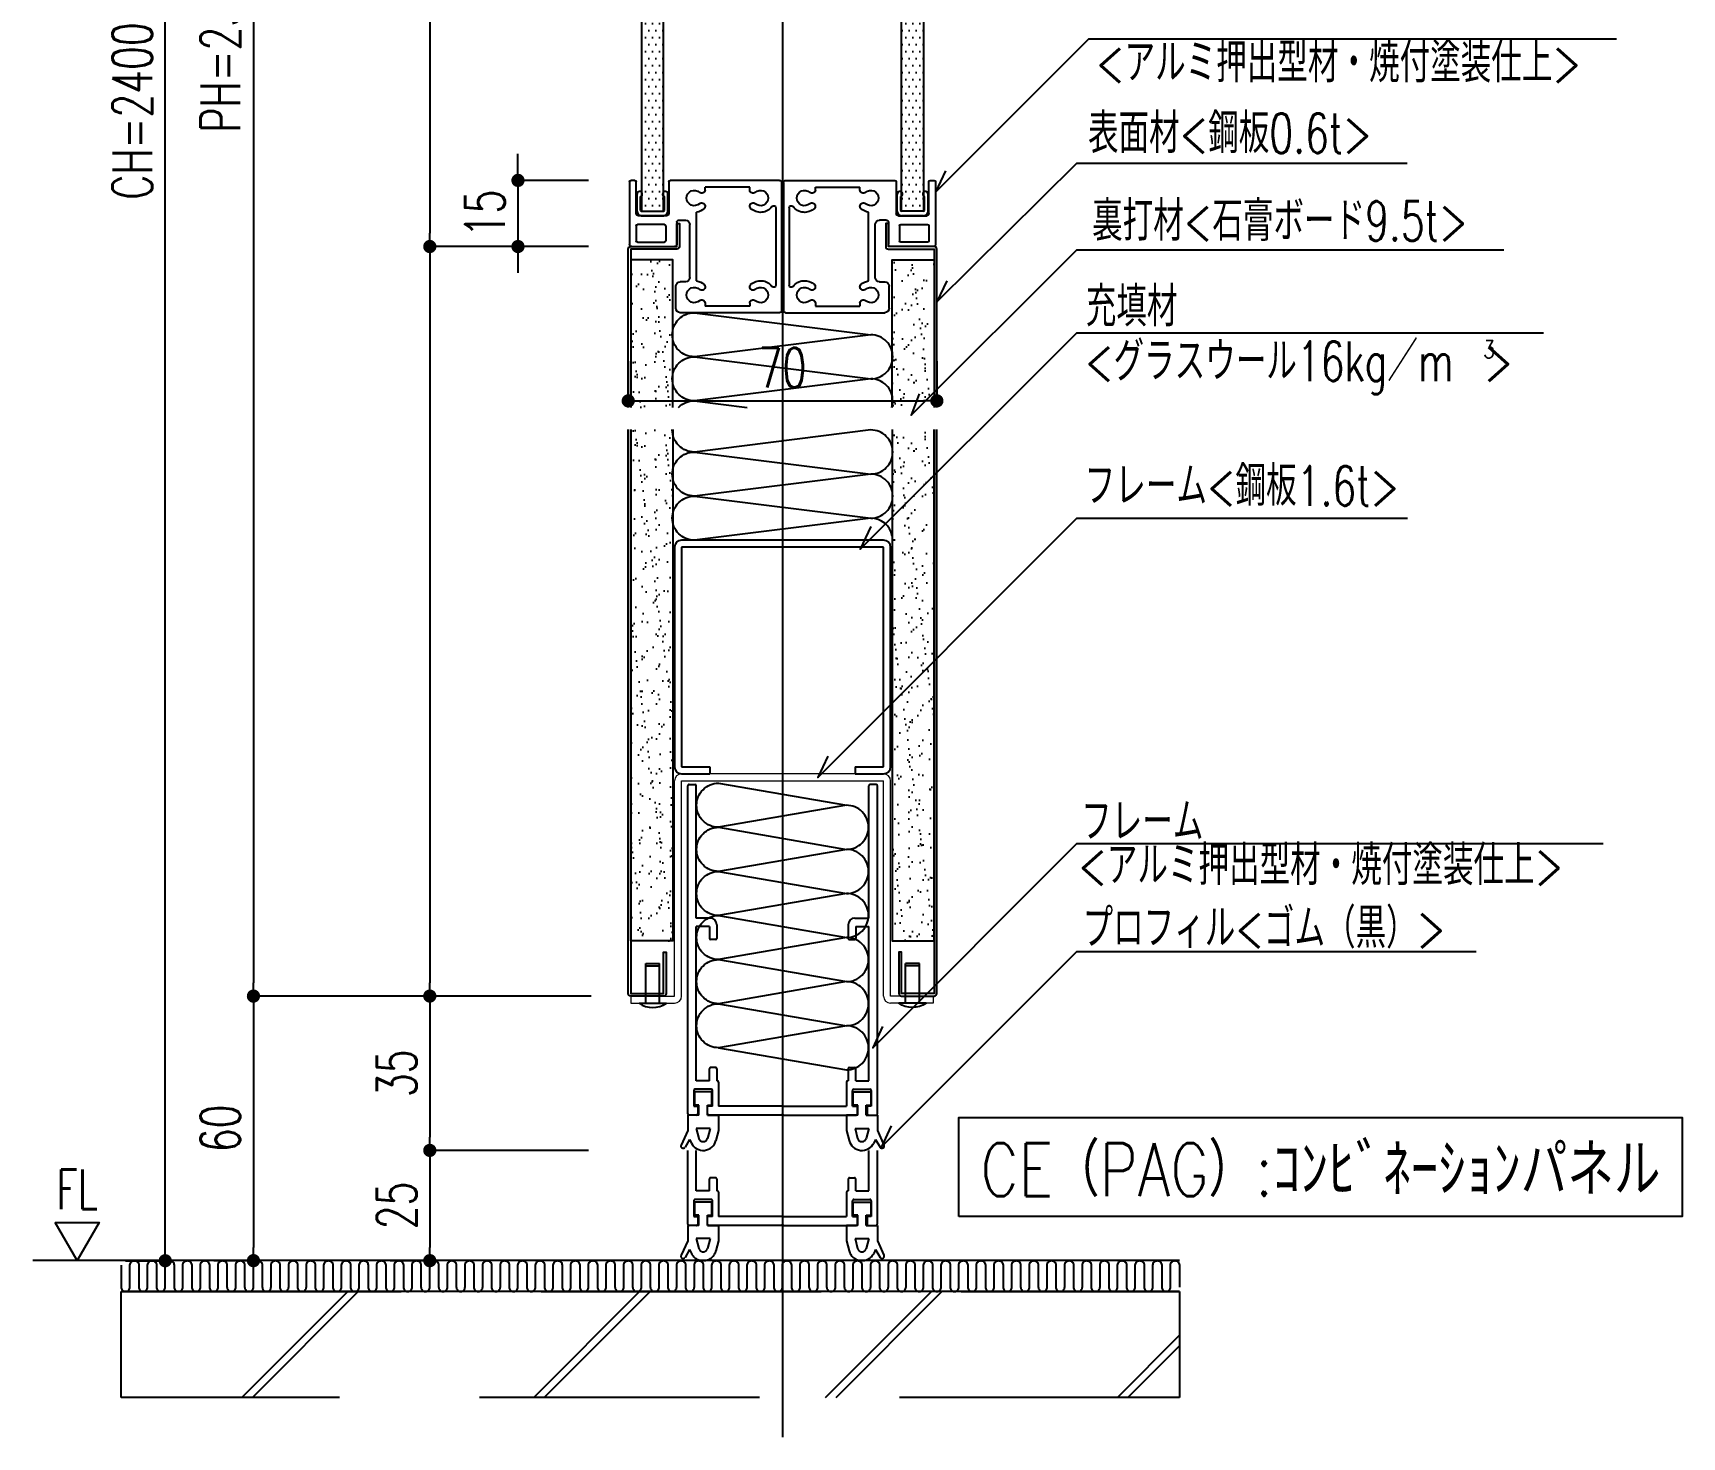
# Model space of a CAD drawing. Extents: x 21 to 47673, y 9 to 26406.
# Drawn here: x 16051.9 to 16425.9, y 17395.7 to 17714.1 of the extents above; entities that cross this region are included whole.
import ezdxf
from ezdxf.enums import TextEntityAlignment as Align

# ---------------------------------------------------------------- set-up
doc = ezdxf.new("R2010")
doc.units = 0
doc.header["$LTSCALE"] = 10
doc.header["$PDMODE"] = 35
doc.header["$PDSIZE"] = 5
doc.linetypes.add('HIDDEN', pattern=[9.525, 6.35, -3.175])
for name, color, linetype in [('_別途', 6, 'Continuous'), ('_基準', 1, 'Continuous'), ('_文字', 3, 'Continuous'), ('_製品', 4, 'Continuous'), ('_製品寸法', 9, 'Continuous'), ('_製品点線', 6, 'Continuous')]:
    doc.layers.add(name, color=color, linetype=linetype)
doc.styles.add('OKAMURA', font='simplex8.shx', dxfattribs={"width": 0.7, "bigfont": 'BIGFONT.shx'})
doc.dimstyles.new('OKAMURA-003', dxfattribs={"dimscale": 3, "dimtxt": 3, "dimasz": 1, "dimexe": 0, "dimexo": 3, "dimgap": 1, "dimtad": 1, "dimdec": 3, "dimdsep": 46, "dimtxsty": 'OKAMURA', "dimblk1": 'DOT', "dimblk2": 'DOT', "dimsah": 1, "dimcen": 0, "dimclrd": 9, "dimclre": 9, "dimclrt": 3, "dimadec": 0, "dimazin": 0, "dimtfac": 1, "dimtdec": 3, "dimtix": 1, "dimtmove": 2, "dimatfit": 3, "dimldrblk": 'NONE', "dimfxl": 0, "dimtolj": 1, "dimarcsym": 0})
pattern_1 = [(127.5, (-4866.6654, -2927.263), (-4.8941324, -0.160003), [0, -3.8608, 0, -4.318, 0, -4.1275]), (97.5, (-4866.6654, -2927.263), (-7.168251, 4.495233), [0, -2.0828, 0, -3.4798, 0, -1.3335]), (57.5, (-4866.6654, -2930.387), (-0.014372, 7.9099237), [0, -1.27, 0, -4.572, 0, -5.969]), (47.5, (-4866.6654, -2930.387), (-2.229293, 7.6355645), [0, -0.635, 0, -2.9972, 0, -3.429])]
pattern_2 = [(127.5, (-4866.6654, -2911.763), (-4.8941324, -0.160003), [0, -3.8608, 0, -4.318, 0, -4.1275]), (97.5, (-4866.6654, -2911.763), (-7.168251, 4.495233), [0, -2.0828, 0, -3.4798, 0, -1.3335]), (57.5, (-4866.6654, -2914.887), (-0.014372, 7.9099237), [0, -1.27, 0, -4.572, 0, -5.969]), (47.5, (-4866.6654, -2914.887), (-2.229293, 7.6355645), [0, -0.635, 0, -2.9972, 0, -3.429])]

# ---------------------------------------------------------------- blocks, each defined once
blk = doc.blocks.new('_DOT')
at = {"color": 0, "linetype": 'ByBlock'}
blk.add_line((-0.5, 0), (-1, 0), dxfattribs=at)
at = {"color": 0, "linetype": 'ByBlock', "const_width": 0.5}
blk.add_lwpolyline([(-0.25, 0, 1), (0.25, 0, 1)], format="xyb", close=True, dxfattribs=at)
blk = doc.blocks.new('*D1519')
at = {"layer": '_製品寸法', "color": 9, "lineweight": -2, "transparency": 16777216}
for p, q in [((-149, 550), (-140, 550)), ((-140, 2.98), (-140, 547)), ((-149, -0.02), (-140, -0.02))]:
    blk.add_line(p, q, dxfattribs=at)
at = {"layer": 'Defpoints', "color": 0, "transparency": 16777216}
for p in [(-140, 550), (-140, 550), (-140, -0.02)]:
    blk.add_point(p, dxfattribs=at)
at = {"layer": '_製品寸法', "color": 9, "lineweight": -2, "transparency": 16777216, "xscale": 3, "yscale": 3, "zscale": 3}
for p, rotation in [((-140, 550), 90), ((-140, -0.02), 270)]:
    blk.add_blockref('_DOT', p, dxfattribs=dict(at, rotation=rotation))
at = {"layer": '_製品寸法', "color": 3, "transparency": 16777216, "insert": (-147.5, 274.99), "char_height": 9, "attachment_point": 5, "rotation": 90, "style": 'OKAMURA'}
blk.add_mtext('\\A1;CH=2400～3500', dxfattribs=at)
blk = doc.blocks.new('_None')
blk = doc.blocks.new('*D1521')
at = {"layer": '_製品寸法', "color": 9, "lineweight": -2, "transparency": 16777216}
for p, q in [((-43.4, 520), (-120, 520)), ((-120, 517), (-120, 63)), ((-43.4, 60), (-120, 60))]:
    blk.add_line(p, q, dxfattribs=at)
at = {"layer": 'Defpoints', "color": 0, "transparency": 16777216}
for p in [(-34.4, 520), (-120, 60), (-34.4, 60)]:
    blk.add_point(p, dxfattribs=at)
at = {"layer": '_製品寸法', "color": 9, "lineweight": -2, "transparency": 16777216, "xscale": 3, "yscale": 3, "zscale": 3}
for p, rotation in [((-120, 520), 90), ((-120, 60), 270)]:
    blk.add_blockref('_DOT', p, dxfattribs=dict(at, rotation=rotation))
at = {"layer": '_製品寸法', "color": 3, "transparency": 16777216, "insert": (-127.5, 290), "char_height": 9, "attachment_point": 5, "rotation": 90, "style": 'OKAMURA'}
blk.add_mtext('\\A1;PH=2310~3410', dxfattribs=at)
blk = doc.blocks.new('*D1522')
at = {"layer": '_製品寸法', "color": 9, "lineweight": -2, "transparency": 16777216}
for p, q in [((-43.4, 60), (-120, 60)), ((-120, 57), (-120, 3)), ((-129, 0), (-120, 0))]:
    blk.add_line(p, q, dxfattribs=at)
at = {"layer": 'Defpoints', "color": 0, "transparency": 16777216}
for p in [(-34.4, 60), (-120, 0), (-120, 0)]:
    blk.add_point(p, dxfattribs=at)
at = {"layer": '_製品寸法', "color": 9, "lineweight": -2, "transparency": 16777216, "xscale": 3, "yscale": 3, "zscale": 3}
for p, rotation in [((-120, 60), 90), ((-120, 0), 270)]:
    blk.add_blockref('_DOT', p, dxfattribs=dict(at, rotation=rotation))
at = {"layer": '_製品寸法', "color": 3, "transparency": 16777216, "insert": (-127.5, 30), "char_height": 9, "attachment_point": 5, "rotation": 90, "style": 'OKAMURA'}
blk.add_mtext('\\A1;60', dxfattribs=at)
blk = doc.blocks.new('*D1523')
at = {"layer": '_製品寸法', "color": 9, "lineweight": -2, "transparency": 16777216}
for p, q in [((-43.4, 60), (-80, 60)), ((-80, 57), (-80, 28)), ((-44, 25), (-80, 25))]:
    blk.add_line(p, q, dxfattribs=at)
at = {"layer": 'Defpoints', "color": 0, "transparency": 16777216}
for p in [(-34.4, 60), (-80, 25), (-35, 25)]:
    blk.add_point(p, dxfattribs=at)
at = {"layer": '_製品寸法', "color": 9, "lineweight": -2, "transparency": 16777216, "xscale": 3, "yscale": 3, "zscale": 3}
for p, rotation in [((-80, 60), 90), ((-80, 25), 270)]:
    blk.add_blockref('_DOT', p, dxfattribs=dict(at, rotation=rotation))
at = {"layer": '_製品寸法', "color": 3, "transparency": 16777216, "insert": (-87.5, 42.5), "char_height": 9, "attachment_point": 5, "rotation": 90, "style": 'OKAMURA'}
blk.add_mtext('\\A1;35', dxfattribs=at)
blk = doc.blocks.new('*D1524')
at = {"layer": '_製品寸法', "color": 9, "lineweight": -2, "transparency": 16777216}
for p, q in [((-44, 25), (-80, 25)), ((-80, 22), (-80, 3)), ((-89, 0), (-80, 0))]:
    blk.add_line(p, q, dxfattribs=at)
at = {"layer": 'Defpoints', "color": 0, "transparency": 16777216}
for p in [(-35, 25), (-80, 0), (-80, 0)]:
    blk.add_point(p, dxfattribs=at)
at = {"layer": '_製品寸法', "color": 9, "lineweight": -2, "transparency": 16777216, "xscale": 3, "yscale": 3, "zscale": 3}
for p, rotation in [((-80, 25), 90), ((-80, 0), 270)]:
    blk.add_blockref('_DOT', p, dxfattribs=dict(at, rotation=rotation))
at = {"layer": '_製品寸法', "color": 3, "transparency": 16777216, "insert": (-87.5, 12.5), "char_height": 9, "attachment_point": 5, "rotation": 90, "style": 'OKAMURA'}
blk.add_mtext('\\A1;25', dxfattribs=at)
blk = doc.blocks.new('*D1525')
at = {"layer": '_製品寸法', "color": 9, "lineweight": -2, "transparency": 16777216}
for p, q in [((-44, 520), (-80, 520)), ((-80, 517), (-80, 233)), ((-44, 230), (-80, 230))]:
    blk.add_line(p, q, dxfattribs=at)
at = {"layer": 'Defpoints', "color": 0, "transparency": 16777216}
for p in [(-35, 520), (-80, 230), (-35, 230)]:
    blk.add_point(p, dxfattribs=at)
at = {"layer": '_製品寸法', "color": 9, "lineweight": -2, "transparency": 16777216, "xscale": 3, "yscale": 3, "zscale": 3}
for p, rotation in [((-80, 520), 90), ((-80, 230), 270)]:
    blk.add_blockref('_DOT', p, dxfattribs=dict(at, rotation=rotation))
blk = doc.blocks.new('*D1526')
at = {"layer": '_製品寸法', "color": 9, "lineweight": -2, "transparency": 16777216}
for p, q in [((-44, 230), (-80, 230)), ((-80, 227), (-80, 63)), ((-44, 60), (-80, 60))]:
    blk.add_line(p, q, dxfattribs=at)
at = {"layer": 'Defpoints', "color": 0, "transparency": 16777216}
for p in [(-35, 230), (-80, 60), (-35, 60)]:
    blk.add_point(p, dxfattribs=at)
at = {"layer": '_製品寸法', "color": 9, "lineweight": -2, "transparency": 16777216, "xscale": 3, "yscale": 3, "zscale": 3}
for p, rotation in [((-80, 230), 90), ((-80, 60), 270)]:
    blk.add_blockref('_DOT', p, dxfattribs=dict(at, rotation=rotation))
blk = doc.blocks.new('*D1528')
at = {"layer": '_製品寸法', "color": 9, "lineweight": -2, "transparency": 16777216}
for p, q in [((-35, 204), (-35, 195)), ((35, 204), (35, 195)), ((-32, 195), (32, 195))]:
    blk.add_line(p, q, dxfattribs=at)
at = {"layer": 'Defpoints', "color": 0, "transparency": 16777216}
for p in [(-35, 195), (35, 195), (35, 195)]:
    blk.add_point(p, dxfattribs=at)
at = {"layer": '_製品寸法', "color": 9, "lineweight": -2, "transparency": 16777216, "xscale": 3, "yscale": 3, "zscale": 3, "rotation": 180}
blk.add_blockref('_DOT', (-35, 195), dxfattribs=at)
at = {"layer": '_製品寸法', "color": 9, "lineweight": -2, "transparency": 16777216, "xscale": 3, "yscale": 3, "zscale": 3}
blk.add_blockref('_DOT', (35, 195), dxfattribs=at)
at = {"layer": '_製品寸法', "color": 3, "transparency": 16777216, "insert": (0, 202.5), "char_height": 9, "attachment_point": 5, "style": 'OKAMURA'}
blk.add_mtext('\\A1;70', dxfattribs=at)
blk = doc.blocks.new('*D1529')
at = {"layer": '_製品寸法', "color": 9, "lineweight": -2, "transparency": 16777216}
for p, q in [((-60, 248), (-60, 251)), ((-44, 245), (-60, 245)), ((-60, 245), (-60, 230)), ((-44, 230), (-60, 230)), ((-60, 227), (-60, 224))]:
    blk.add_line(p, q, dxfattribs=at)
at = {"layer": 'Defpoints', "color": 0, "transparency": 16777216}
for p in [(-35, 245), (-60, 230), (-35, 230)]:
    blk.add_point(p, dxfattribs=at)
at = {"layer": '_製品寸法', "color": 9, "lineweight": -2, "transparency": 16777216, "xscale": 3, "yscale": 3, "zscale": 3}
for p, rotation in [((-60, 245), 270), ((-60, 230), 90)]:
    blk.add_blockref('_DOT', p, dxfattribs=dict(at, rotation=rotation))
at = {"layer": '_製品寸法', "color": 3, "transparency": 16777216, "insert": (-67.5, 237.5), "char_height": 9, "attachment_point": 5, "rotation": 90, "style": 'OKAMURA'}
blk.add_mtext('\\A1;15', dxfattribs=at)
blk = doc.blocks.new('床仕上ｶｰﾍﾟｯﾄ')
at = {"linetype": 'ByBlock', "lineweight": -2}
h = blk.add_hatch(dxfattribs=at)
h.set_pattern_fill('JIS_LC_8', color=0, scale=6, style=0)
h.set_pattern_definition([(45, (-398.12, -548.723), (-33.0926, 33.0926), []), (45, (-395.72, -548.723), (-33.0926, 33.0926), [])])
h.paths.add_polyline_path([(-150, -7), (90, -7), (90, -31), (-150, -31)])
at = {"color": 0, "linetype": 'ByBlock', "lineweight": -2}
for p, q in [((90, 0), (-170, 0)), ((90, -7), (-150, -7))]:
    blk.add_line(p, q, dxfattribs=at)
blk.add_lwpolyline([(-150, -1), (-150, -6, 0.414214), (-149, -7, 0.414214), (-148, -6), (-148, -1, -0.414214), (-147, 0, -0.414214), (-146, -1), (-146, -6, 0.414214), (-145, -7, 0.414214), (-144, -6), (-144, -1, -0.414214), (-143, 0, -0.414214), (-142, -1), (-142, -6, 0.414214), (-141, -7, 0.414214), (-140, -6), (-140, -1, -0.414214), (-139, 0, -0.414214), (-138, -1), (-138, -6, 0.414214), (-137, -7, 0.414214), (-136, -6), (-136, -1, -0.414214), (-135, 0, -0.414214), (-134, -1), (-134, -6, 0.414214), (-133, -7, 0.414214), (-132, -6), (-132, -1, -0.414214), (-131, 0, -0.414214), (-130, -1), (-130, -6, 0.414214), (-129, -7, 0.414214), (-128, -6), (-128, -1, -0.414214), (-127, 0, -0.414214), (-126, -1), (-126, -6, 0.414214), (-125, -7, 0.414214), (-124, -6), (-124, -1, -0.414214), (-123, 0, -0.414214), (-122, -1), (-122, -6, 0.414214), (-121, -7, 0.414214), (-120, -6), (-120, -1, -0.414214), (-119, 0, -0.414214), (-118, -1), (-118, -6, 0.414214), (-117, -7, 0.414214), (-116, -6), (-116, -1, -0.414214), (-115, 0, -0.414214), (-114, -1), (-114, -6, 0.414214), (-113, -7, 0.414214), (-112, -6), (-112, -1, -0.414214), (-111, 0, -0.414214), (-110, -1), (-110, -6, 0.414214), (-109, -7, 0.414214), (-108, -6), (-108, -1, -0.414214), (-107, 0, -0.414214), (-106, -1), (-106, -6, 0.414214), (-105, -7, 0.414214), (-104, -6), (-104, -1, -0.414214), (-103, 0, -0.414214), (-102, -1), (-102, -6, 0.414214), (-101, -7, 0.414214), (-100, -6), (-100, -1, -0.414214), (-99, 0, -0.414214), (-98, -1), (-98, -6, 0.414214), (-97, -7, 0.414214), (-96, -6), (-96, -1, -0.414214), (-95, 0, -0.414214), (-94, -1), (-94, -6, 0.414214), (-93, -7, 0.414214), (-92, -6), (-92, -1, -0.414214), (-91, 0, -0.414214), (-90, -1), (-90, -6, 0.414214), (-89, -7, 0.414214), (-88, -6), (-88, -1, -0.414214), (-87, 0, -0.414214), (-86, -1), (-86, -6, 0.414214), (-85, -7, 0.414214), (-84, -6), (-84, -1, -0.414214), (-83, 0, -0.414214), (-82, -1), (-82, -6, 0.414214), (-81, -7, 0.414214), (-80, -6), (-80, -1, -0.414214), (-79, 0, -0.414214), (-78, -1), (-78, -6, 0.414214), (-77, -7, 0.414214), (-76, -6), (-76, -1, -0.414214), (-75, 0, -0.414214), (-74, -1), (-74, -6, 0.414214), (-73, -7, 0.414214), (-72, -6), (-72, -1, -0.414214), (-71, 0, -0.414214), (-70, -1), (-70, -6, 0.414214), (-69, -7, 0.414214), (-68, -6), (-68, -1, -0.414214), (-67, 0, -0.414214), (-66, -1), (-66, -6, 0.414214), (-65, -7, 0.414214), (-64, -6), (-64, -1, -0.414214), (-63, 0, -0.414214), (-62, -1), (-62, -6, 0.414214), (-61, -7, 0.414214), (-60, -6), (-60, -1, -0.414214), (-59, 0, -0.414214), (-58, -1), (-58, -6, 0.414214), (-57, -7, 0.414214), (-56, -6), (-56, -1, -0.414214), (-55, 0, -0.414214), (-54, -1), (-54, -6, 0.414214), (-53, -7, 0.414214), (-52, -6), (-52, -1, -0.414214), (-51, 0, -0.414214), (-50, -1), (-50, -6, 0.414214), (-49, -7, 0.414214), (-48, -6), (-48, -1, -0.414214), (-47, 0, -0.414214), (-46, -1), (-46, -6, 0.414214), (-45, -7, 0.414214), (-44, -6), (-44, -1, -0.414214), (-43, 0, -0.414214), (-42, -1), (-42, -6, 0.414214), (-41, -7, 0.414214), (-40, -6), (-40, -1, -0.414214), (-39, 0, -0.414214), (-38, -1), (-38, -6, 0.414214), (-37, -7, 0.414214), (-36, -6), (-36, -1, -0.414214), (-35, 0, -0.414214), (-34, -1), (-34, -6, 0.414214), (-33, -7, 0.414214), (-32, -6), (-32, -1, -0.414214), (-31, 0, -0.414214), (-30, -1), (-30, -6, 0.414214), (-29, -7, 0.414214), (-28, -6), (-28, -1, -0.414214), (-27, 0, -0.414214), (-26, -1), (-26, -6, 0.414214), (-25, -7, 0.414214), (-24, -6), (-24, -1, -0.414214), (-23, 0, -0.414214), (-22, -1), (-22, -6, 0.414214), (-21, -7, 0.414214), (-20, -6), (-20, -1, -0.414214), (-19, 0, -0.414214), (-18, -1), (-18, -6, 0.414214), (-17, -7, 0.414214), (-16, -6), (-16, -1, -0.414214), (-15, 0, -0.414214), (-14, -1), (-14, -6, 0.414214), (-13, -7, 0.414214), (-12, -6), (-12, -1, -0.414214), (-11, 0, -0.414214), (-10, -1), (-10, -6, 0.414214), (-9, -7, 0.414214), (-8, -6), (-8, -1, -0.414214), (-7, 0, -0.414214), (-6, -1), (-6, -6, 0.414214), (-5, -7, 0.414214), (-4, -6), (-4, -1, -0.414214), (-3, 0, -0.414214), (-2, -1), (-2, -6, 0.414214), (-1, -7, 0.414214), (0, -6), (0, -1, -0.414214), (1, 0, -0.414214), (2, -1), (2, -6, 0.414214), (3, -7, 0.414214), (4, -6), (4, -1, -0.414214), (5, 0, -0.414214), (6, -1), (6, -6, 0.414214), (7, -7, 0.414214), (8, -6), (8, -1, -0.414214), (9, 0, -0.414214), (10, -1), (10, -6, 0.414214), (11, -7, 0.414214), (12, -6), (12, -1, -0.414214), (13, 0, -0.414214), (14, -1), (14, -6, 0.414214), (15, -7, 0.414214), (16, -6), (16, -1, -0.414214), (17, 0, -0.414214), (18, -1), (18, -6, 0.414214), (19, -7, 0.414214), (20, -6), (20, -1, -0.414214), (21, 0, -0.414214), (22, -1), (22, -6, 0.414214), (23, -7, 0.414214), (24, -6), (24, -1, -0.414214), (25, 0, -0.414214), (26, -1), (26, -6, 0.414214), (27, -7, 0.414214), (28, -6), (28, -1, -0.414214), (29, 0, -0.414214), (30, -1), (30, -6, 0.414214), (31, -7, 0.414214), (32, -6), (32, -1, -0.414214), (33, 0, -0.414214), (34, -1), (34, -6, 0.414214), (35, -7, 0.414214), (36, -6), (36, -1, -0.414214), (37, 0, -0.414214), (38, -1), (38, -6, 0.414214), (39, -7, 0.414214), (40, -6), (40, -1, -0.414214), (41, 0, -0.414214), (42, -1), (42, -6, 0.414214), (43, -7, 0.414214), (44, -6), (44, -1, -0.414214), (45, 0, -0.414214), (46, -1), (46, -6, 0.414214), (47, -7, 0.414214), (48, -6), (48, -1, -0.414214), (49, 0, -0.414214), (50, -1), (50, -6, 0.414214), (51, -7, 0.414214), (52, -6), (52, -1, -0.414214), (53, 0, -0.414214), (54, -1), (54, -6, 0.414214), (55, -7, 0.414214), (56, -6), (56, -1, -0.414214), (57, 0, -0.414214), (58, -1), (58, -6, 0.414214), (59, -7, 0.414214), (60, -6), (60, -1, -0.414214), (61, 0, -0.414214), (62, -1), (62, -6, 0.414214), (63, -7, 0.414214), (64, -6), (64, -1, -0.414214), (65, 0, -0.414214), (66, -1), (66, -6, 0.414214), (67, -7, 0.414214), (68, -6), (68, -1, -0.414214), (69, 0, -0.414214), (70, -1), (70, -6, 0.414214), (71, -7, 0.414214), (72, -6), (72, -1, -0.414214), (73, 0, -0.414214), (74, -1), (74, -6, 0.414214), (75, -7, 0.414214), (76, -6), (76, -1, -0.414214), (77, 0, -0.414214), (78, -1), (78, -6, 0.414214), (79, -7, 0.414214), (80, -6), (80, -1, -0.414214), (81, 0, -0.414214), (82, -1), (82, -6, 0.414214), (83, -7, 0.414214), (84, -6), (84, -1, -0.414214), (85, 0, -0.414214), (86, -1), (86, -6, 0.414214), (87, -7, 0.414214), (88, -6), (88, -1, -0.414214), (89, 0, -0.414214), (90, -1), (90, -6)], format="xyb", dxfattribs=at)
at = {"layer": 'Defpoints', "color": 135, "linetype": 'HIDDEN'}
blk.add_lwpolyline([(-150, -7), (90, -7), (90, -31), (-150, -31)], close=True, dxfattribs=at)
blk = doc.blocks.new('A$C3B5038DA')
at = {"color": 0, "linetype": 'HIDDEN'}
for p, q in [((-21.5, 8.3), (-21.5, 25)), ((-19.6, 15.8), (-19.6, 25)), ((19.6, 15.8), (19.6, 25)), ((21.5, 8.3), (21.5, 25)), ((-15.2, 18.8), (-16.3, 18.8)), ((15.2, 18.8), (16.3, 18.8)), ((-16.6, 15.8), (-19.6, 15.8)), ((-16.6, 15.8), (-16.6, 18.5)), ((-14.9, 18.5), (-14.9, 15.8)), ((-14.8, 15.8), (-14.9, 15.8)), ((-14.5, 15.5), (-14.5, 10)), ((14.5, 15.5), (14.5, 10)), ((14.8, 15.8), (14.9, 15.8)), ((14.9, 18.5), (14.9, 15.8)), ((16.6, 15.8), (16.6, 18.5)), ((16.6, 15.8), (19.6, 15.8)), ((-20.1, 13.6), (-20.1, 10)), ((-16, 13.3), (-20, 13.3)), ((-20, 13.3), (-20, 10.3)), ((-16.2, 13.9), (-19.8, 13.9)), ((-16, 10.3), (-16, 13.3)), ((-15.9, 10), (-15.9, 13.6)), ((15.9, 10), (15.9, 13.6)), ((16, 13.3), (20, 13.3)), ((16, 10.3), (16, 13.3)), ((16.2, 13.9), (19.8, 13.9)), ((20, 13.3), (20, 10.3)), ((20.1, 13.6), (20.1, 10)), ((-21.5, 8), (-21.5, 4.5)), ((-18.95, 8), (-21.5, 8)), ((-19.5, 8), (-21.2, 8)), ((-20.1, 10), (-19.2, 10)), ((-18.95, 10.3), (-20, 10.3)), ((-19.2, 10), (-19.2, 8.3)), ((-18.95, 8), (-18.95, 10.3)), ((-17.05, 8), (-17.05, 10.3)), ((-17.05, 10.3), (-16, 10.3)), ((-17.05, 8), (-17.05, 10.3)), ((-17.05, 8), (-14.5, 8)), ((-17, 8.3), (-17, 10)), ((-15.9, 10), (-17, 10)), ((-0.3, 8), (-16.7, 8)), ((0, 10), (-14.5, 10)), ((-14.5, 8), (-14.5, 4.5)), ((-0.3, 8), (0, 8.3)), ((0, 10), (14.5, 10)), ((0.3, 8), (0, 8.3)), ((0.3, 8), (16.7, 8)), ((17.05, 8), (14.5, 8)), ((14.5, 8), (14.5, 4.5)), ((15.9, 10), (17, 10)), ((17.05, 10.3), (16, 10.3)), ((17, 8.3), (17, 10)), ((17.05, 8), (17.05, 10.3)), ((17.05, 8), (17.05, 10.3)), ((18.95, 10.3), (20, 10.3)), ((18.95, 8), (18.95, 10.3)), ((18.95, 8), (21.5, 8)), ((19.2, 10), (19.2, 8.3)), ((20.1, 10), (19.2, 10)), ((19.5, 8), (21.2, 8)), ((21.5, 8), (21.5, 4.5)), ((-21.5, 4.5), (-23.01, 1.21)), ((-16.44, 5), (-19.56, 5)), ((-19.56, 5), (-18.97, 2.74)), ((-16.44, 5), (-17.03, 2.74)), ((-14.5, 4.5), (-15.1, 2.23)), ((14.5, 4.5), (15.1, 2.23)), ((16.44, 5), (19.56, 5)), ((16.44, 5), (17.03, 2.74)), ((19.56, 5), (18.97, 2.74)), ((21.5, 4.5), (23.01, 1.21)), ((-21.11, 2.5), (-22.12, 0.75)), ((-21.11, 2.5), (-20.67, 1.63)), ((21.11, 2.5), (20.67, 1.63)), ((21.11, 2.5), (22.12, 0.75))]:
    blk.add_line(p, q, dxfattribs=at)
for centre, radius, start, end in [((-16.3, 18.5), 0.3, 89.9999, 179.9999), ((-15.2, 18.5), 0.3, 359.9999, 89.9999), ((15.2, 18.5), 0.3, 90, 180), ((16.3, 18.5), 0.3, 0, 90), ((-14.8, 15.5), 0.3, 359.9999, 89.9999), ((14.8, 15.5), 0.3, 90, 180), ((-19.8, 13.6), 0.3, 89.9999, 179.9999), ((-16.2, 13.6), 0.3, 359.9999, 89.9999), ((16.2, 13.6), 0.3, 90, 180), ((19.8, 13.6), 0.3, 0, 90), ((-21.2, 8.3), 0.3, 179.9999, 269.9999), ((-19.5, 8.3), 0.3, 269.9999, 359.9999), ((-16.7, 8.3), 0.3, 179.9999, 269.9999), ((16.7, 8.3), 0.3, 270, 0), ((19.5, 8.3), 0.3, 180, 270), ((21.2, 8.3), 0.3, 270, 0), ((-22.56, 1), 0.5, 155.3292, 329.9976), ((-18, 3), 3, 207.0918, 345.1823), ((-18, 3), 1, 195.065, 345.1823), ((18, 3), 3, 194.8176, 332.9081), ((18, 3), 1, 194.8176, 344.935), ((22.56, 1), 0.5, 210.0023, 24.6708)]:
    blk.add_arc(centre, radius, start, end, dxfattribs=at)
blk = doc.blocks.new('A$C096F286E')
at = {"layer": '_製品'}
for p, q in [((6.2, 9), (0, 9)), ((1.53, 9), (1.53, 0)), ((4.68, 9), (4.68, 0)), ((4.68, 0.5), (1.53, 0.5)), ((4.68, 0), (1.53, 0))]:
    blk.add_line(p, q, dxfattribs=at)
blk.add_arc((3.1, 4.7), 5.31, 54.2426, 125.7574, dxfattribs=at)
blk = doc.blocks.new('A$C06EE46BC')
at = {"layer": '_製品'}
for p, q in [((34, 30), (11.5, 30)), ((35.4, 30), (57.9, 30)), ((10.5, 29), (10.5, 24)), ((27.26, 28.5), (17.14, 28.5)), ((17.14, 27.84), (17.14, 28.5)), ((27.26, 27.84), (27.26, 28.5)), ((34.5, 0.5), (34.5, 29.5)), ((34.9, 0.5), (34.9, 29.5)), ((42.14, 28.5), (52.26, 28.5)), ((42.14, 27.84), (42.14, 28.5)), ((52.26, 27.84), (52.26, 28.5)), ((58.9, 29), (58.9, 24)), ((12.7, 23), (11.5, 23)), ((15.2, 22.79), (15.2, 7.21)), ((33.2, 6.25), (33.2, 23.75)), ((36.2, 6.25), (36.2, 23.75)), ((54.2, 22.79), (54.2, 7.21)), ((56.7, 23), (57.9, 23)), ((13.7, 22), (13.7, 10)), ((55.7, 22), (55.7, 10)), ((0.5, 15), (10.2, 15)), ((68.9, 15), (59.2, 15)), ((0, 0.3), (0, 14.5)), ((1.5, 10.3), (1.5, 13.7)), ((1.8, 14), (7.9, 14)), ((8.2, 10.3), (8.2, 13.7)), ((10.7, 9.5), (10.7, 14.5)), ((58.7, 9.5), (58.7, 14.5)), ((61.2, 10.3), (61.2, 13.7)), ((67.6, 14), (61.5, 14)), ((67.9, 10.3), (67.9, 13.7)), ((69.4, 0.3), (69.4, 14.5)), ((1.5, 7.5), (1.5, 0.3)), ((7.9, 10), (1.8, 10)), ((8.4, 8), (2, 8)), ((8.9, 0.3), (8.9, 7.5)), ((11.2, 9), (12.7, 9)), ((58.2, 9), (56.7, 9)), ((60.5, 0.3), (60.5, 7.5)), ((61, 8), (67.4, 8)), ((61.5, 10), (67.6, 10)), ((67.9, 7.5), (67.9, 0.3)), ((17.14, 2.16), (17.14, 1.5)), ((27.26, 1.5), (17.14, 1.5)), ((27.26, 2.16), (27.26, 1.5)), ((42.14, 2.16), (42.14, 1.5)), ((42.14, 1.5), (52.26, 1.5)), ((52.26, 2.16), (52.26, 1.5)), ((1.2, 0), (0.3, 0)), ((34, 0), (9.2, 0)), ((35.4, 0), (60.2, 0)), ((68.2, 0), (69.1, 0))]:
    blk.add_line(p, q, dxfattribs=at)
for centre, radius, start, end in [((11.5, 29), 1, 90, 180), ((34, 29.5), 0.5, 0, 90), ((35.4, 29.5), 0.5, 90, 180), ((57.9, 29), 1, 360, 90), ((14.7, 26), 1.75, 47.4531, 180.0214), ((16.39, 27.84), 0.75, 227.4441, 360), ((28.01, 27.84), 0.75, 180, 312.5559), ((29.7, 26), 1.75, 359.9786, 132.5469), ((39.7, 26), 1.75, 47.4531, 180.0214), ((41.39, 27.84), 0.75, 227.4441, 360), ((53.01, 27.84), 0.75, 180, 312.5559), ((54.7, 26), 1.75, 359.9786, 132.5469), ((11.5, 24), 1, 180, 270), ((12.7, 22), 1, 0, 90), ((14.7, 26), 1.75, 179.9786, 312.5469), ((14.7, 26), 3.25, 278.8499, 313.417), ((16.39, 24.16), 0.75, 308.786, 132.5559), ((28.01, 24.16), 0.75, 47.4441, 231.214), ((29.7, 26), 3.25, 226.583, 323.1301), ((29.7, 26), 1.75, 227.4531, 0.0214), ((32.7, 23.75), 0.5, 0, 143.1301), ((36.7, 23.75), 0.5, 36.8699, 180), ((39.7, 26), 3.25, 216.8699, 313.417), ((39.7, 26), 1.75, 179.9786, 312.5469), ((41.39, 24.16), 0.75, 308.786, 132.5559), ((53.01, 24.16), 0.75, 47.4441, 231.214), ((54.7, 26), 3.25, 226.583, 261.1501), ((54.7, 26), 1.75, 227.4531, 0.0214), ((56.7, 22), 1, 90, 180), ((57.9, 24), 1, 270, 360), ((0.5, 14.5), 0.5, 90, 180), ((10.2, 14.5), 0.5, 360, 90), ((59.2, 14.5), 0.5, 90, 180), ((68.9, 14.5), 0.5, 360, 90), ((1.8, 13.7), 0.3, 90, 180), ((7.9, 13.7), 0.3, 360, 90), ((61.5, 13.7), 0.3, 90, 180), ((67.6, 13.7), 0.3, 360, 90), ((1.8, 10.3), 0.3, 180, 270), ((2, 7.5), 0.5, 90, 180), ((7.9, 10.3), 0.3, 270, 360), ((8.4, 7.5), 0.5, 360, 90), ((11.2, 9.5), 0.5, 180, 270), ((12.7, 10), 1, 270, 0), ((56.7, 10), 1, 180, 270), ((58.2, 9.5), 0.5, 270, 0), ((61, 7.5), 0.5, 90, 180), ((61.5, 10.3), 0.3, 180, 270), ((67.4, 7.5), 0.5, 0, 90), ((67.6, 10.3), 0.3, 270, 360), ((14.7, 4), 1.75, 47.4531, 180.0214), ((14.7, 4), 1.75, 179.9786, 312.5469), ((14.7, 4), 3.25, 46.583, 81.1501), ((16.39, 5.84), 0.75, 227.4441, 51.214), ((28.01, 5.84), 0.75, 128.786, 312.5559), ((29.7, 4), 3.25, 36.8699, 133.417), ((29.7, 4), 1.75, 359.9786, 132.5469), ((29.7, 4), 1.75, 227.4531, 0.0214), ((32.7, 6.25), 0.5, 216.8699, 0), ((36.7, 6.25), 0.5, 180, 323.1301), ((39.7, 4), 3.25, 46.583, 143.1301), ((39.7, 4), 1.75, 47.4531, 180.0214), ((39.7, 4), 1.75, 179.9786, 312.5469), ((41.39, 5.84), 0.75, 227.4441, 51.214), ((53.01, 5.84), 0.75, 128.786, 312.5559), ((54.7, 4), 3.25, 98.8499, 133.417), ((54.7, 4), 1.75, 359.9786, 132.5469), ((54.7, 4), 1.75, 227.4531, 0.0214), ((0.3, 0.3), 0.3, 180, 270), ((1.2, 0.3), 0.3, 270, 360), ((9.2, 0.3), 0.3, 180, 270), ((16.39, 2.16), 0.75, 0, 132.5559), ((28.01, 2.16), 0.75, 47.4441, 180), ((34, 0.5), 0.5, 270, 0), ((35.4, 0.5), 0.5, 180, 270), ((41.39, 2.16), 0.75, 360, 132.5559), ((53.01, 2.16), 0.75, 47.4441, 180), ((60.2, 0.3), 0.3, 270, 0), ((68.2, 0.3), 0.3, 180, 270), ((69.1, 0.3), 0.3, 270, 360)]:
    blk.add_arc(centre, radius, start, end, dxfattribs=at)
blk = doc.blocks.new('P15-PAG_THAP')
at = {"layer": '_製品'}
h = blk.add_hatch(dxfattribs=at)
h.set_pattern_fill('DOTS', color=256, angle=180, style=0)
h.set_pattern_definition([(180, (-4.1311, 2220.6822), (-0.79375, -1.5875), [0, -1.5875])])
edge = h.paths.add_edge_path()
edge.add_line((-32, 287.5), (-32, 238))
edge.add_line((-32, 238), (-27, 238))
edge.add_line((-27, 238), (-27, 287.5))
h = blk.add_hatch(dxfattribs=at)
h.set_pattern_fill('DOTS', color=256, angle=90, style=0)
h.set_pattern_definition([(1e-14, (4.1311, 2220.6822), (0.79375, -1.5875), [0, -1.5875])])
edge = h.paths.add_edge_path()
edge.add_line((32, 287.5), (32, 238))
edge.add_line((32, 238), (27, 238))
edge.add_line((27, 238), (27, 287.5))
h = blk.add_hatch(dxfattribs=at)
h.set_pattern_fill('AR-SAND', color=256, scale=0.1, angle=90, style=0)
h.set_pattern_definition(pattern_2)
edge = h.paths.add_edge_path()
edge.add_line((-24.9, 193.5), (-24.9, 227))
edge.add_line((-24.9, 227), (-34.4, 227))
edge.add_line((-34.4, 227), (-34.4, 193.5))
h = blk.add_hatch(dxfattribs=at)
h.set_pattern_fill('AR-SAND', color=256, scale=0.1, angle=90, style=0)
h.set_pattern_definition(pattern_2)
edge = h.paths.add_edge_path()
edge.add_line((24.9, 193.5), (24.9, 227))
edge.add_line((24.9, 227), (34.4, 227))
edge.add_line((34.4, 227), (34.4, 193.5))
h = blk.add_hatch(dxfattribs=at)
h.set_pattern_fill('AR-SAND', color=256, scale=0.1, angle=90, style=0)
h.set_pattern_definition(pattern_1)
edge = h.paths.add_edge_path()
edge.add_line((-24.9, 188.5), (-24.9, 72.5))
edge.add_line((-24.9, 72.5), (-34.4, 72.5))
edge.add_line((-34.4, 72.5), (-34.4, 188.5))
h = blk.add_hatch(dxfattribs=at)
h.set_pattern_fill('AR-SAND', color=256, scale=0.1, angle=90, style=0)
h.set_pattern_definition(pattern_1)
edge = h.paths.add_edge_path()
edge.add_line((24.9, 188.5), (24.9, 72.5))
edge.add_line((24.9, 72.5), (34.4, 72.5))
edge.add_line((34.4, 72.5), (34.4, 188.5))
for p, q in [((-33, 238), (-33, 241.9)), ((-32.2, 238.2), (-32.2, 241.33)), ((-26.8, 238.2), (-26.8, 241.33)), ((-26, 238), (-26, 241.9)), ((26, 238), (26, 241.9)), ((26.8, 238.2), (26.8, 241.33)), ((32.2, 238.2), (32.2, 241.33)), ((33, 238), (33, 241.9)), ((-32, 238), (-27, 238)), ((-32, 237), (-27, 237)), ((32, 238), (27, 238)), ((32, 237), (27, 237)), ((-24.5, 161.8), (-24.5, 112)), ((22.9, 163.4), (-22.9, 163.4)), ((22.9, 161.8), (-22.9, 161.8)), ((-22.9, 161.8), (-22.9, 112)), ((22.9, 112), (22.9, 161.8)), ((24.5, 112), (24.5, 161.8)), ((-22.9, 112), (-16.5, 112)), ((-22.9, 110.4), (-16.5, 110.4)), ((-16.5, 112), (-16.5, 110.4)), ((16.5, 112), (22.9, 112)), ((16.5, 112), (16.5, 110.4)), ((16.5, 110.4), (22.9, 110.4)), ((-21.5, 33.3), (-21.5, 107.7)), ((-21.2, 108), (-19.9, 108)), ((-19.6, 77.7), (-19.6, 107.7)), ((19.6, 77.7), (19.6, 107.7)), ((21.2, 108), (19.9, 108)), ((21.5, 33.3), (21.5, 107.7)), ((-16.4, 77.7), (-19.6, 77.7)), ((-19.6, 40.8), (-19.6, 75.8)), ((-16.6, 75.8), (-19.6, 75.8)), ((-16.6, 75.8), (-16.6, 73.1)), ((-14.9, 76.2), (-14.9, 73.1)), ((14.9, 76.2), (14.9, 73.1)), ((16.4, 77.7), (19.6, 77.7)), ((16.6, 75.8), (19.6, 75.8)), ((16.6, 75.8), (16.6, 73.1)), ((19.6, 40.8), (19.6, 75.8)), ((-15.2, 72.8), (-16.3, 72.8)), ((15.2, 72.8), (16.3, 72.8)), ((-16.6, 40.8), (-16.6, 43.5)), ((-15.2, 43.8), (-16.3, 43.8)), ((-14.9, 43.5), (-14.9, 40.8)), ((14.9, 43.5), (14.9, 40.8)), ((15.2, 43.8), (16.3, 43.8)), ((16.6, 40.8), (16.6, 43.5)), ((-20.1, 38.6), (-20.1, 35)), ((-16, 38.3), (-20, 38.3)), ((-20, 38.3), (-20, 35.3)), ((-16.2, 38.9), (-19.8, 38.9)), ((-16.6, 40.8), (-19.6, 40.8)), ((-16, 35.3), (-16, 38.3)), ((-15.9, 35), (-15.9, 38.6)), ((-14.8, 40.8), (-14.9, 40.8)), ((-14.5, 40.5), (-14.5, 35)), ((14.5, 40.5), (14.5, 35)), ((14.8, 40.8), (14.9, 40.8)), ((15.9, 35), (15.9, 38.6)), ((16, 38.3), (20, 38.3)), ((16, 35.3), (16, 38.3)), ((16.2, 38.9), (19.8, 38.9)), ((16.6, 40.8), (19.6, 40.8)), ((20, 38.3), (20, 35.3)), ((20.1, 38.6), (20.1, 35)), ((-20.1, 35), (-19.2, 35)), ((-18.95, 35.3), (-20, 35.3)), ((-19.2, 35), (-19.2, 33.3)), ((-18.95, 33), (-18.95, 35.3)), ((-17.05, 33), (-17.05, 35.3)), ((-17.05, 35.3), (-16, 35.3)), ((-17.05, 33), (-17.05, 35.3)), ((-17, 33.3), (-17, 35)), ((-15.9, 35), (-17, 35)), ((0, 35), (-14.5, 35)), ((0, 35), (14.5, 35)), ((15.9, 35), (17, 35)), ((17.05, 35.3), (16, 35.3)), ((17, 33.3), (17, 35)), ((17.05, 33), (17.05, 35.3)), ((17.05, 33), (17.05, 35.3)), ((18.95, 35.3), (20, 35.3)), ((18.95, 33), (18.95, 35.3)), ((19.2, 35), (19.2, 33.3)), ((20.1, 35), (19.2, 35)), ((-21.5, 33), (-21.5, 29.5)), ((-18.95, 33), (-21.5, 33)), ((-19.5, 33), (-21.2, 33)), ((-16.44, 30), (-19.56, 30)), ((-19.56, 30), (-18.97, 27.74)), ((-17.05, 33), (-14.5, 33)), ((-16.44, 30), (-17.03, 27.74)), ((-0.3, 33), (-16.7, 33)), ((-14.5, 33), (-14.5, 29.5)), ((-0.3, 33), (0, 33.3)), ((0.3, 33), (0, 33.3)), ((0.3, 33), (16.7, 33)), ((17.05, 33), (14.5, 33)), ((14.5, 33), (14.5, 29.5)), ((16.44, 30), (19.56, 30)), ((16.44, 30), (17.03, 27.74)), ((18.95, 33), (21.5, 33)), ((19.56, 30), (18.97, 27.74)), ((19.5, 33), (21.2, 33)), ((21.5, 33), (21.5, 29.5)), ((-21.5, 29.5), (-23.01, 26.21)), ((-21.11, 27.5), (-22.12, 25.75)), ((-21.11, 27.5), (-20.67, 26.63)), ((-14.5, 29.5), (-15.1, 27.23)), ((14.5, 29.5), (15.1, 27.23)), ((21.11, 27.5), (20.67, 26.63)), ((21.11, 27.5), (22.12, 25.75)), ((21.5, 29.5), (23.01, 26.21))]:
    blk.add_line(p, q, dxfattribs=at)
at = {"layer": '_製品', "lineweight": 15}
for p, q in [((-21.2, 163.4), (21.2, 163.4)), ((-24.5, 60), (-24.5, 108.8)), ((22.9, 110.4), (-22.9, 110.4)), ((-22.9, 60), (-22.9, 108.8)), ((-22.9, 108.8), (22.9, 108.8)), ((22.9, 60), (22.9, 108.8)), ((24.5, 60), (24.5, 108.8)), ((-34.4, 60), (-24.5, 60)), ((-34.4, 60), (-34.4, 58.4)), ((34.15, 60), (24.5, 60)), ((34.15, 60), (34.15, 58.4)), ((-34.4, 58.4), (-24.5, 58.4)), ((34.15, 58.4), (24.5, 58.4))]:
    blk.add_line(p, q, dxfattribs=at)
at = {"layer": '_製品', "color": 6, "linetype": 'ByBlock', "ltscale": 0.5}
blk.add_line((-14.5, 48.28), (14.5, 43.28), dxfattribs=at)
at = {"layer": '_製品'}
for points in [[(-32, 287.5), (-32, 238), (-27, 238), (-27, 287.5)], [(32, 287.5), (32, 238), (27, 238), (27, 287.5)], [(-24.9, 193.5), (-24.9, 227), (-34.4, 227), (-34.4, 193.5)], [(24.9, 193.5), (24.9, 227), (34.4, 227), (34.4, 193.5)], [(-24.9, 188.5), (-24.9, 72.5), (-34.4, 72.5), (-34.4, 188.5)], [(24.9, 188.5), (24.9, 72.5), (34.4, 72.5), (34.4, 188.5)]]:
    blk.add_lwpolyline(points, dxfattribs=at)
for points in [[(-35, 193.5), (-35, 229.4, -0.414214), (-34.4, 230), (-24, 230), (-24, 235.2), (-23.4, 235.2), (-23.4, 230, -0.414214), (-24, 229.4), (-34.4, 229.4), (-34.4, 193.5)], [(35, 193.5), (35, 229.4, 0.414214), (34.4, 230), (24, 230), (24, 235.2), (23.4, 235.2), (23.4, 230, 0.414214), (24, 229.4), (34.4, 229.4), (34.4, 193.5)], [(-34.4, 188.5), (-34.4, 60.6), (-27, 60.6), (-27, 70), (-26.4, 70), (-26.4, 60.6, -0.414214), (-27, 60), (-34.4, 60, -0.414214), (-35, 60.6), (-35, 188.5)], [(34.4, 188.5), (34.4, 60.6), (27, 60.6), (27, 70), (26.4, 70), (26.4, 60.6, 0.414214), (27, 60), (34.4, 60, 0.414214), (35, 60.6), (35, 188.5)]]:
    blk.add_lwpolyline(points, format="xyb", dxfattribs=at)
at = {"layer": '_製品', "ltscale": 0.5}
for points in [[(20, 200), (20, 200, 0.414214), (25, 205), (25, 205, 0.414214), (20, 210), (20, 210), (-20, 205), (-20, 205, -0.414214), (-25, 210), (-25, 210, -0.414214), (-20, 215), (-20, 215), (20, 210)], [(24.77, 193.5, 0.076295), (25, 195), (25, 195, 0.414214), (20, 200), (20, 200), (-20, 195), (-20, 195, -0.414214), (-25, 200), (-25, 200, -0.414214), (-20, 205), (-20, 205), (20, 200)], [(-23.57, 193.5, -0.201477), (-20, 195), (-20, 195), (-8, 193.5)], [(20, 178.4), (20, 178.4, 0.414214), (25, 183.4), (25, 183.4, 0.414214), (20, 188.4), (20, 188.4), (-20, 183.4), (-20, 183.4, -0.414214), (-25, 188.4), (-25, 188.4, -0.005003), (-25, 188.5, -0.005003)], [(20, 168.4), (20, 168.4, 0.414214), (25, 173.4), (25, 173.4, 0.414214), (20, 178.4), (20, 178.4), (-20, 173.4), (-20, 173.4, -0.414214), (-25, 178.4), (-25, 178.4, -0.414214), (-20, 183.4), (-20, 183.4), (20, 178.4)], [(24.9, 164.4, 0.356483), (20, 168.4), (20, 168.4), (-20, 163.4), (-20, 163.4, -0.414214), (-25, 168.4), (-25, 168.4, -0.414214), (-20, 173.4), (-20, 173.4), (20, 168.4)]]:
    blk.add_lwpolyline(points, format="xyb", dxfattribs=at)
at = {"layer": '_製品', "color": 6, "linetype": 'ByBlock', "ltscale": 0.5}
for points in [[(14.5, 93.28), (14.5, 93.28, 0.414214), (19.5, 98.28), (19.5, 98.28, 0.414214), (14.5, 103.28), (14.5, 103.28), (-14.5, 98.28), (-14.5, 98.28, -0.414214), (-19.5, 103.28), (-19.5, 103.28, -0.414214), (-14.5, 108.28), (-14.5, 108.28), (14.5, 103.28)], [(14.5, 83.28), (14.5, 83.28, 0.414214), (19.5, 88.28), (19.5, 88.28, 0.414214), (14.5, 93.28), (14.5, 93.28), (-14.5, 88.28), (-14.5, 88.28, -0.414214), (-19.5, 93.28), (-19.5, 93.28, -0.414214), (-14.5, 98.28), (-14.5, 98.28), (14.5, 93.28)], [(14.5, 73.28), (14.5, 73.28, 0.414214), (19.5, 78.28), (19.5, 78.28, 0.414214), (14.5, 83.28), (14.5, 83.28), (-14.5, 78.28), (-14.5, 78.28, -0.414214), (-19.5, 83.28), (-19.5, 83.28, -0.414214), (-14.5, 88.28), (-14.5, 88.28), (14.5, 83.28)], [(14.5, 63.28), (14.5, 63.28, 0.414214), (19.5, 68.28), (19.5, 68.28, 0.414214), (14.5, 73.28), (14.5, 73.28), (-14.5, 68.28), (-14.5, 68.28, -0.414214), (-19.5, 73.28), (-19.5, 73.28, -0.414214), (-14.5, 78.28), (-14.5, 78.28), (14.5, 73.28)], [(14.5, 53.28), (14.5, 53.28, 0.414214), (19.5, 58.28), (19.5, 58.28, 0.414214), (14.5, 63.28), (14.5, 63.28), (-14.5, 58.28), (-14.5, 58.28, -0.414214), (-19.5, 63.28), (-19.5, 63.28, -0.414214), (-14.5, 68.28), (-14.5, 68.28), (14.5, 63.28)], [(14.5, 43.28), (14.5, 43.28, 0.414214), (19.5, 48.28), (19.5, 48.28, 0.414214), (14.5, 53.28), (14.5, 53.28), (-14.5, 48.28), (-14.5, 48.28, -0.414214), (-19.5, 53.28), (-19.5, 53.28, -0.414214), (-14.5, 58.28), (-14.5, 58.28), (14.5, 53.28)]]:
    blk.add_lwpolyline(points, format="xyb", dxfattribs=at)
at = {"layer": '_製品'}
for centre, radius, start, end in [((-32.4, 241.9), 0.6, 289.4712, 180), ((-26.6, 241.9), 0.6, 0, 250.5288), ((26.6, 241.9), 0.6, 289.4712, 180), ((32.4, 241.9), 0.6, 0, 250.5288), ((-32, 238), 1, 180, 270), ((-32, 238.2), 0.2, 180, 270), ((-27, 238.2), 0.2, 270, 0), ((-27, 238), 1, 270, 0), ((27, 238), 1, 180, 270), ((27, 238.2), 0.2, 180, 270), ((32, 238.2), 0.2, 270, 0), ((32, 238), 1, 270, 0), ((-22.9, 161.8), 1.6, 90, 180), ((22.9, 161.8), 1.6, 0, 90), ((-22.9, 112), 1.6, 180, 270), ((22.9, 112), 1.6, 270, 0), ((-21.2, 107.7), 0.3, 89.9999, 180), ((-19.9, 107.7), 0.3, 360, 89.9999), ((19.9, 107.7), 0.3, 90, 180), ((21.2, 107.7), 0.3, 360, 90), ((-16.4, 76.2), 1.5, 359.9999, 89.9999), ((16.4, 76.2), 1.5, 90, 180), ((-16.3, 73.1), 0.3, 179.9999, 269.9999), ((-15.2, 73.1), 0.3, 269.9999, 359.9999), ((15.2, 73.1), 0.3, 180, 270), ((16.3, 73.1), 0.3, 270, 0), ((-16.3, 43.5), 0.3, 89.9999, 179.9999), ((-15.2, 43.5), 0.3, 359.9999, 89.9999), ((15.2, 43.5), 0.3, 90, 180), ((16.3, 43.5), 0.3, 0, 90), ((-19.8, 38.6), 0.3, 89.9999, 179.9999), ((-16.2, 38.6), 0.3, 359.9999, 89.9999), ((-14.8, 40.5), 0.3, 359.9999, 89.9999), ((14.8, 40.5), 0.3, 90, 180), ((16.2, 38.6), 0.3, 90, 180), ((19.8, 38.6), 0.3, 0, 90), ((-21.2, 33.3), 0.3, 179.9999, 269.9999), ((-19.5, 33.3), 0.3, 269.9999, 359.9999), ((-16.7, 33.3), 0.3, 179.9999, 269.9999), ((16.7, 33.3), 0.3, 270, 0), ((19.5, 33.3), 0.3, 180, 270), ((21.2, 33.3), 0.3, 270, 0), ((-22.56, 26), 0.5, 155.3292, 329.9976), ((-18, 28), 3, 207.0918, 345.1823), ((-18, 28), 1, 195.065, 345.1823), ((18, 28), 3, 194.8176, 332.9081), ((18, 28), 1, 194.8176, 344.935), ((22.56, 26), 0.5, 210.0023, 24.6708)]:
    blk.add_arc(centre, radius, start, end, dxfattribs=at)
at = {"layer": '_製品', "lineweight": 15}
for centre, start, end in [((-22.9, 108.8), 90, 180), ((22.9, 108.8), 0, 90), ((-24.5, 60), 270, 0), ((24.5, 60), 180, 270)]:
    blk.add_arc(centre, 1.6, start, end, dxfattribs=at)
at = {"rotation": 180.0000000014591}
blk.add_blockref('A$C096F286E', (-26.35, 67.4), dxfattribs=at)
at = {"xscale": -1, "rotation": 180}
blk.add_blockref('A$C096F286E', (26.35, 67.4), dxfattribs=at)
at = {"layer": '_製品', "xscale": -1, "rotation": 180}
blk.add_blockref('A$C06EE46BC', (-34.7, 245), dxfattribs=at)
at = {"layer": '_製品点線'}
blk.add_blockref('A$C3B5038DA', (0, 0), dxfattribs=at)
blk = doc.blocks.new('*U1518')
at = {"layer": '_基準'}
blk.add_line((0, 1247), (0, -40), dxfattribs=at)
at = {"layer": '_文字', "color": 9}
for points in [[(36.9498, 247.1848), (34.7003, 242.3607), (69.4452, 277.1056), (189.155, 277.1056)], [(37.2487, 222.2538), (35, 217.4315), (66.7451, 248.9376), (141.7004, 248.9376)], [(30.9572, 196.6005), (29.2074, 191.7781), (66.7451, 229.2335), (163.5585, 229.2335)], [(20.0308, 166.4858), (17.6277, 161.3322), (66.7444, 210.4489), (172.555, 210.4489)], [(10.2361, 114.4352), (7.9867, 109.6112), (66.7451, 168.3695), (141.737, 168.3695)], [(22.6966, 53.1204), (20.4471, 48.2964), (66.7451, 94.5943), (186.1111, 94.5943)], [(24.6623, 30.5789), (22.4328, 25.7975), (66.7451, 70.1098), (157.3214, 70.1098)]]:
    blk.add_lwpolyline(points, dxfattribs=at)
for points in [[(40, 10), (40, 32.5), (204, 32.5), (204, 10)], [(-165, 8.6603), (-155, 8.6603), (-160, 0)]]:
    blk.add_lwpolyline(points, close=True, dxfattribs=at)
at = {"layer": '_別途'}
blk.add_blockref('床仕上ｶｰﾍﾟｯﾄ', (0, 0), dxfattribs=at)
at = {"layer": '_製品'}
blk.add_blockref('P15-PAG_THAP', (0, 0), dxfattribs=at)
at = {"layer": '_文字', "style": 'OKAMURA'}
for s, height, width, p in [('<アルミ押出型材・焼付塗装仕上> ', 9, 0.7, (71.0971, 267.2325)), ('表面材<鋼板0.6t>', 9, 0.7, (69.2759, 251.195)), ('裏打材<石膏ボード9.5t> ', 9, 0.7, (70.2163, 231.2939)), ('充填材', 9, 0.7, (68.7829, 211.8816)), ('<グラスウール16kg／m\u3000> ', 9, 0.7, (68.5906, 199.4871)), ('3', 4, 0.8, (158.864, 204.7077)), ('フレーム<鋼板1.6t> ', 9, 0.7, (68.5327, 171.2171)), ('フレーム ', 9, 0.7, (67.7201, 95.0817)), ('<アルミ押出型材・焼付塗装仕上> ', 9, 0.7, (67.0701, 85.1757)), ('プロフィル<ゴム（黒）> ', 9, 0.7, (68.0452, 70.922))]:
    blk.add_text(s, height=height, dxfattribs=dict(at, width=width)).set_placement(p)
for s, height, width, p in [('CE（PAG）:ｺﾝﾋﾞﾈｰｼｮﾝパネル', 12, 0.8, (122, 21.25)), ('FL', 9, 0.7, (-160, 16.1603))]:
    blk.add_text(s, height=height, dxfattribs=dict(at, width=width)).set_placement(p, align=Align.MIDDLE)
at = {"layer": '_製品寸法'}
for base, p1, p2, text, picture, middle in [((-140, 550), (-140, -0.0179), (-140, 550), 'CH=2400～3500', '*D1519', (-147.5, 274.991)), ((-120, 60), (-34.3999, 520), (-34.3999, 60), 'PH=2310~3410', '*D1521', (-127.5, 290)), ((-80, 230), (-35, 520), (-35, 230), ' ', '*D1525', (-80, 375)), ((-80, 60), (-35, 230), (-35, 60), ' ', '*D1526', (-80, 145))]:
    dim = blk.add_linear_dim(base=base, p1=p1, p2=p2, angle=90, text=text, dimstyle='OKAMURA-003', dxfattribs=at)
    dim.commit()
    dim.dimension.update_dxf_attribs({"geometry": picture, "text_midpoint": middle})
for base, p1, p2, picture, middle in [((-60, 230), (-35, 245), (-35, 230), '*D1529', (-67.5, 237.5)), ((-120, 0), (-34.3999, 60), (-120, 0), '*D1522', (-127.5, 30)), ((-80, 25), (-34.3999, 60), (-35, 25), '*D1523', (-87.5, 42.5)), ((-80, 0), (-35, 25), (-80, 0), '*D1524', (-87.5, 12.5))]:
    dim = blk.add_linear_dim(base=base, p1=p1, p2=p2, angle=90, dimstyle='OKAMURA-003', dxfattribs=at)
    dim.commit()
    dim.dimension.update_dxf_attribs({"geometry": picture, "text_midpoint": middle})
dim = blk.add_linear_dim(base=(35, 195), p1=(-35, 195), p2=(35, 195), dimstyle='OKAMURA-003', dxfattribs=at)
dim.commit()
dim.dimension.update_dxf_attribs({"geometry": '*D1528', "text_midpoint": (0, 202.5)})

msp = doc.modelspace()

# ---------------------------------------------------------------- block references
msp.add_blockref('*U1518', (16221.8517, 17435.7018))

doc.saveas('drawing.dxf')
